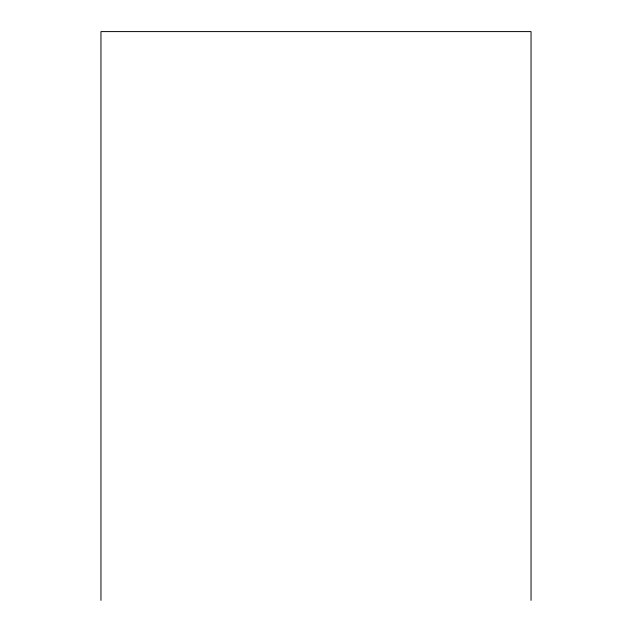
<?xml version="1.0" encoding="UTF-8"?>
<svg xmlns="http://www.w3.org/2000/svg" width="632" height="632" viewBox="0 0 632 632"><rect width="100%" height="100%" fill="white"/><g stroke="black" fill="none" stroke-linecap="round" stroke-linejoin="round"><path stroke-width="0.95" d="M531.046 600.4L531.046 31.6L100.954 31.6L100.954 600.4"/></g></svg>
